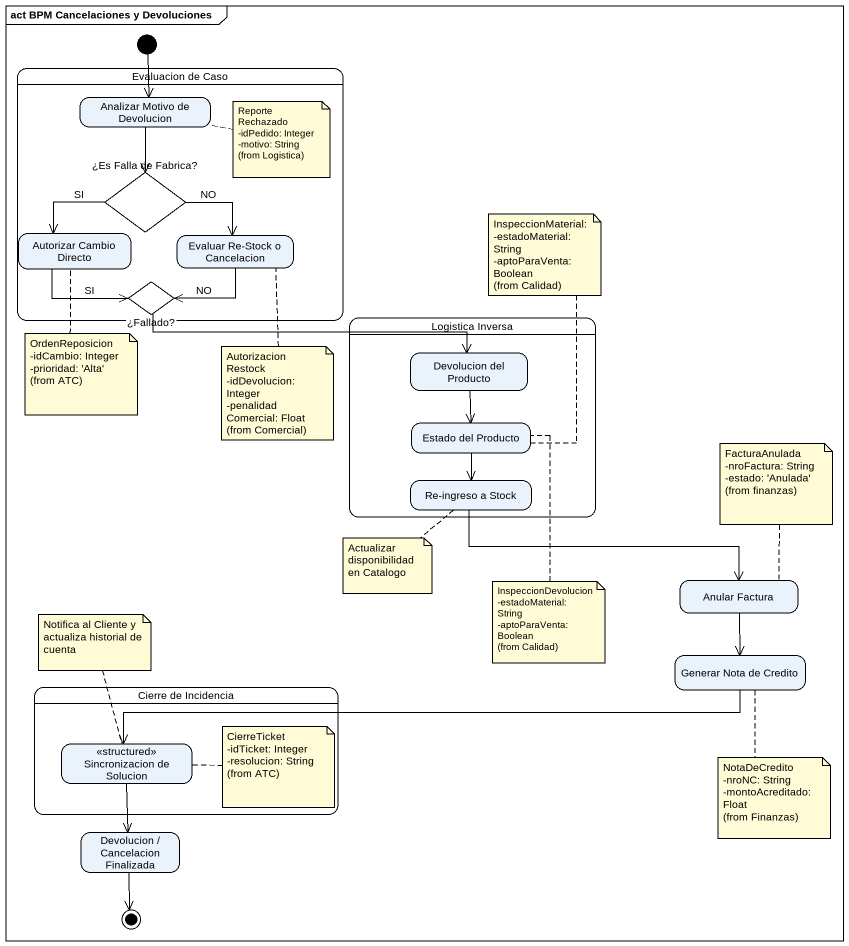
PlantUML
@startuml
mainframe act BPM Cancelaciones y Devoluciones
hide empty description
state "Evaluacion de Caso" as Evaluacion_de_Caso {
  state "Analizar Motivo de Devolucion" as Analizar_Motivo_de
  state "¿Es Falla de Fabrica?" as Es_Falla_de_Fabrica <<choice>>
  state "Autorizar Cambio Directo" as Autorizar_Cambio_Directo
  state "Evaluar Re-Stock o Cancelacion" as Evaluar_Re_Stock_o
  state "¿Fallado?" as Fallado <<choice>>
}
state initial1 <<start>>
state "Logistica Inversa" as Logistica_Inversa {
  state "Devolucion del Producto" as Devolucion_del_Producto
  state "Estado del Producto" as Estado_del_Producto
  state "Re-ingreso a Stock" as Re_ingreso_a_Stock
}
state "Anular Factura" as Anular_Factura
state "Generar Nota de Credito" as Generar_Nota_de_Credito
state "Cierre de Incidencia" as Cierre_de_Incidencia {
  state "<<structured>> Sincronizacion de Solucion" as structured_Sincronizacion
}
state "Devolucion / Cancelacion Finalizada" as Devolucion_Cancelacion
initial1 --> Analizar_Motivo_de
Analizar_Motivo_de --> Es_Falla_de_Fabrica
Es_Falla_de_Fabrica --> Autorizar_Cambio_Directo : SI
Es_Falla_de_Fabrica -right-> Evaluar_Re_Stock_o : NO
Autorizar_Cambio_Directo --> Fallado : SI
Evaluar_Re_Stock_o -left-> Fallado : NO
Fallado -right-> Devolucion_del_Producto
Devolucion_del_Producto --> Estado_del_Producto
Estado_del_Producto --> Re_ingreso_a_Stock
Re_ingreso_a_Stock -right-> Anular_Factura
Anular_Factura --> Generar_Nota_de_Credito
Generar_Nota_de_Credito -left-> structured_Sincronizacion
structured_Sincronizacion --> Devolucion_Cancelacion
Devolucion_Cancelacion --> [*]
note right of Analizar_Motivo_de
  ReporteRechazado
  -idPedido: Integer
  -motivo: String
  (from Logistica)
end note
note top of Estado_del_Producto
  InspeccionMaterial:
  -estadoMaterial: String
  -aptoParaVenta: Boolean
  (from Calidad)
end note
note bottom of Autorizar_Cambio_Directo
  OrdenReposicion
  -idCambio: Integer
  -prioridad: 'Alta'
  (from ATC)
end note
note bottom of Evaluar_Re_Stock_o
  AutorizacionRestock
  -idDevolucion: Integer
  -penalidadComercial: Float
  (from Comercial)
end note
note top of Anular_Factura
  FacturaAnulada
  -nroFactura: String
  -estado: 'Anulada'
  (from finanzas)
end note
note bottom of Re_ingreso_a_Stock : Actualizar disponibilidad en Catalogo
note bottom of Estado_del_Producto
  InspeccionDevolucion
  -estadoMaterial: String
  -aptoParaVenta: Boolean
  (from Calidad)
end note
note top of structured_Sincronizacion : Notifica al Cliente y actualiza historial de cuenta
note right of structured_Sincronizacion
  CierreTicket
  -idTicket: Integer
  -resolucion: String
  (from ATC)
end note
note bottom of Generar_Nota_de_Credito
  NotaDeCredito
  -nroNC: String
  -montoAcreditado: Float
  (from Finanzas)
end note
@enduml
